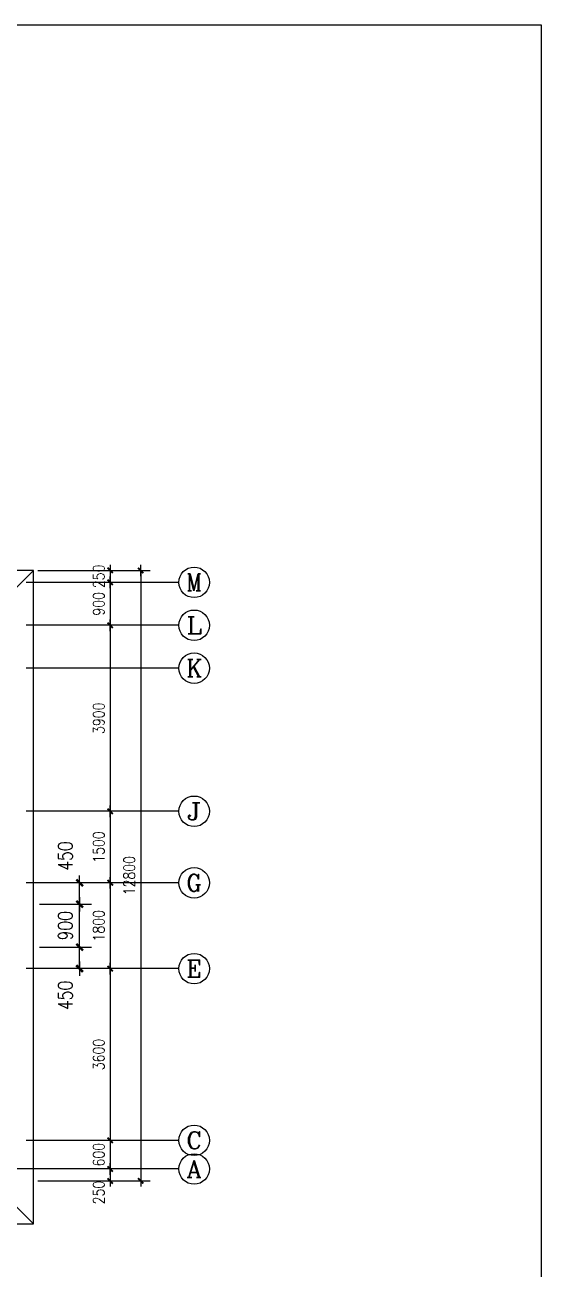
# Model space of a CAD drawing. Header units: millimetres. Extents: x -961 to 83139, y -328 to 41672.
# Drawn here: x 72315 to 83139, y 15583 to 41672 of the extents above; entities that cross this region are included whole.
import ezdxf
from ezdxf.enums import TextEntityAlignment as Align

# ---------------------------------------------------------------- set-up
doc = ezdxf.new("R2010")
doc.units = ezdxf.units.MM
doc.linetypes.add('CONTINOUS', pattern=[0])
for name, color, linetype in [('AXIS', 3, 'Continuous'), ('AXIS_TEXT', 7, 'Continuous'), ('GROUND', 2, 'Continuous'), ('PUB_DIM', 3, 'Continuous'), ('屋顶', 2, 'Continuous'), ('看线', 130, 'CONTINOUS')]:
    doc.layers.add(name, color=color, linetype=linetype)
doc.styles.add('COMPLEX', font='COMPLEX')
doc.styles.add('DIM_FONT', font='SIMPLEX.shx', dxfattribs={"width": 0.8})
doc.dimstyles.new('AXIS80', dxfattribs={"dimscale": 0.8, "dimtxt": 300, "dimasz": 1, "dimexe": 250, "dimexo": 300, "dimgap": 150, "dimtad": 1, "dimdec": 0, "dimzin": 0, "dimdsep": 46, "dimtxsty": 'DIM_FONT', "dimblk": '_DIMX', "dimcen": 0.09, "dimse1": 1, "dimse2": 1, "dimclrt": 7, "dimadec": 0, "dimazin": 0, "dimtfac": 1, "dimtdec": 0, "dimtix": 1, "dimtmove": 2, "dimatfit": 3, "dimldrblk": '_DIMX', "dimfxl": 1, "dimtolj": 1, "dimtzin": 0, "dimarcsym": 0})
doc.dimstyles.new('DIMA', dxfattribs={"dimtxt": 300, "dimasz": 1, "dimexe": 250, "dimexo": 300, "dimgap": 150, "dimtad": 1, "dimdec": 0, "dimzin": 0, "dimdsep": 46, "dimtxsty": 'DIM_FONT', "dimblk": '_DIMX', "dimcen": 0.09, "dimse1": 1, "dimclrt": 7, "dimadec": 0, "dimazin": 0, "dimtfac": 1, "dimtdec": 0, "dimtix": 1, "dimtmove": 2, "dimatfit": 3, "dimldrblk": '_DIMX', "dimfxl": 1, "dimtolj": 1, "dimtzin": 0, "dimarcsym": 0})
doc.dimstyles.new('DIMA80', dxfattribs={"dimscale": 0.8, "dimtxt": 300, "dimasz": 1, "dimexe": 250, "dimexo": 300, "dimgap": 150, "dimtad": 1, "dimdec": 0, "dimzin": 0, "dimdsep": 46, "dimtxsty": 'DIM_FONT', "dimblk": '_DIMX', "dimcen": 0.09, "dimse1": 1, "dimclrt": 7, "dimadec": 0, "dimazin": 0, "dimtfac": 1, "dimtdec": 0, "dimtix": 1, "dimtmove": 2, "dimatfit": 3, "dimldrblk": '_DIMX', "dimfxl": 1, "dimtolj": 1, "dimtzin": 0, "dimarcsym": 0})
doc.dimstyles.new('DIMB', dxfattribs={"dimtxt": 300, "dimasz": 1, "dimexe": 250, "dimexo": 300, "dimgap": 150, "dimtad": 1, "dimdec": 0, "dimzin": 0, "dimdsep": 46, "dimtxsty": 'DIM_FONT', "dimblk": '_DIMX', "dimcen": 0.09, "dimse2": 1, "dimclrt": 7, "dimadec": 0, "dimazin": 0, "dimtfac": 1, "dimtdec": 0, "dimtix": 1, "dimtmove": 2, "dimatfit": 3, "dimldrblk": '_DIMX', "dimfxl": 1, "dimtolj": 1, "dimtzin": 0, "dimarcsym": 0})
doc.dimstyles.new('DIMB80', dxfattribs={"dimscale": 0.8, "dimtxt": 300, "dimasz": 1, "dimexe": 250, "dimexo": 300, "dimgap": 150, "dimtad": 1, "dimdec": 0, "dimzin": 0, "dimdsep": 46, "dimtxsty": 'DIM_FONT', "dimblk": '_DIMX', "dimcen": 0.09, "dimse2": 1, "dimclrt": 7, "dimadec": 0, "dimazin": 0, "dimtfac": 1, "dimtdec": 0, "dimtix": 1, "dimtmove": 2, "dimatfit": 3, "dimldrblk": '_DIMX', "dimfxl": 1, "dimtolj": 1, "dimtzin": 0, "dimarcsym": 0})
doc.dimstyles.new('DIMN', dxfattribs={"dimtxt": 300, "dimasz": 1, "dimexe": 250, "dimexo": 300, "dimgap": 150, "dimtad": 1, "dimdec": 0, "dimzin": 0, "dimdsep": 46, "dimtxsty": 'DIM_FONT', "dimblk": '_DIMX', "dimblk1": '_DIMX', "dimblk2": '_DIMX', "dimsah": 1, "dimcen": 0.09, "dimclrt": 7, "dimadec": 0, "dimazin": 0, "dimtfac": 1, "dimtdec": 0, "dimtix": 1, "dimtmove": 2, "dimatfit": 3, "dimldrblk": '_DIMX', "dimfxl": 1, "dimtolj": 1, "dimtzin": 0, "dimarcsym": 0})
doc.dimstyles.new('DIMN80', dxfattribs={"dimscale": 0.8, "dimtxt": 300, "dimasz": 1, "dimexe": 250, "dimexo": 300, "dimgap": 150, "dimtad": 1, "dimdec": 0, "dimzin": 0, "dimdsep": 46, "dimtxsty": 'DIM_FONT', "dimblk": '_DIMX', "dimcen": 0.09, "dimclrt": 7, "dimadec": 0, "dimazin": 0, "dimtfac": 1, "dimtdec": 0, "dimtix": 1, "dimtmove": 2, "dimatfit": 3, "dimldrblk": '_DIMX', "dimfxl": 1, "dimtolj": 1, "dimtzin": 0, "dimarcsym": 0})

# ---------------------------------------------------------------- blocks, each defined once
blk = doc.blocks.new('_DIMX')
blk.add_line((-150, 0), (150, 0))
at = {"const_width": 50}
blk.add_lwpolyline([(-70, -70), (70, 70)], dxfattribs=at)
blk = doc.blocks.new('*D448')
at = {"layer": 'AXIS', "color": 0, "lineweight": -2}
blk.add_line((74103, 21882), (74103, 18284), dxfattribs=at)
at = {"layer": 'Defpoints', "color": 0}
for p in [(72343, 21883), (72343, 18283), (74103, 18283)]:
    blk.add_point(p, dxfattribs=at)
at = {"layer": 'AXIS', "color": 0, "lineweight": -2, "xscale": 0.8, "yscale": 0.8, "zscale": 0.8}
for p, rotation in [((74103, 21883), 90), ((74103, 18283), 270)]:
    blk.add_blockref('_DIMX', p, dxfattribs=dict(at, rotation=rotation))
at = {"layer": 'AXIS', "color": 7, "insert": (73863, 20083), "char_height": 240, "attachment_point": 5, "rotation": 90, "style": 'DIM_FONT'}
blk.add_mtext('\\A1;3600', dxfattribs=at)
blk = doc.blocks.new('*D449')
at = {"layer": 'AXIS', "color": 0, "lineweight": -2}
for p, q in [((72583, 30233), (74943, 30233)), ((74743, 30232), (74743, 17434)), ((72583, 17433), (74943, 17433))]:
    blk.add_line(p, q, dxfattribs=at)
at = {"layer": 'Defpoints', "color": 0}
for p in [(72343, 30233), (72343, 17433), (74743, 17433)]:
    blk.add_point(p, dxfattribs=at)
at = {"layer": 'AXIS', "color": 0, "lineweight": -2, "xscale": 0.8, "yscale": 0.8, "zscale": 0.8}
for p, rotation in [((74743, 30233), 90), ((74743, 17433), 270)]:
    blk.add_blockref('_DIMX', p, dxfattribs=dict(at, rotation=rotation))
at = {"layer": 'AXIS', "color": 7, "insert": (74503, 23833), "char_height": 240, "attachment_point": 5, "rotation": 90, "style": 'DIM_FONT'}
blk.add_mtext('\\A1;12800', dxfattribs=at)
blk = doc.blocks.new('*D521')
at = {"layer": 'AXIS', "color": 0, "lineweight": -2}
for p, q in [((74103, 18284), (74103, 18285)), ((74103, 18283), (74103, 17683)), ((74103, 17682), (74103, 17682))]:
    blk.add_line(p, q, dxfattribs=at)
at = {"layer": 'Defpoints', "color": 0}
for p in [(72343, 18283), (72343, 17683), (74103, 17683)]:
    blk.add_point(p, dxfattribs=at)
at = {"layer": 'AXIS', "color": 0, "lineweight": -2, "xscale": 0.8, "yscale": 0.8, "zscale": 0.8}
for p, rotation in [((74103, 18283), 270), ((74103, 17683), 90)]:
    blk.add_blockref('_DIMX', p, dxfattribs=dict(at, rotation=rotation))
at = {"layer": 'AXIS', "color": 7, "insert": (73863, 17983), "char_height": 240, "attachment_point": 5, "rotation": 90, "style": 'DIM_FONT'}
blk.add_mtext('\\A1;600', dxfattribs=at)
blk = doc.blocks.new('*D522')
at = {"layer": 'AXIS', "color": 0, "lineweight": -2}
for p, q in [((74103, 17682), (74103, 17434)), ((72583, 17433), (74303, 17433))]:
    blk.add_line(p, q, dxfattribs=at)
at = {"layer": 'Defpoints', "color": 0}
for p in [(72343, 17683), (72343, 17433), (74103, 17433)]:
    blk.add_point(p, dxfattribs=at)
at = {"layer": 'AXIS', "color": 0, "lineweight": -2, "xscale": 0.8, "yscale": 0.8, "zscale": 0.8}
for p, rotation in [((74103, 17683), 90), ((74103, 17433), 270)]:
    blk.add_blockref('_DIMX', p, dxfattribs=dict(at, rotation=rotation))
at = {"layer": 'AXIS', "color": 7, "insert": (73863, 17188), "char_height": 240, "attachment_point": 5, "rotation": 90, "style": 'DIM_FONT'}
blk.add_mtext('\\A1;250', dxfattribs=at)
blk = doc.blocks.new('_AXISO')
blk.add_circle((0, 0), 0.5)
at = {"layer": 'AXIS_TEXT', "style": 'COMPLEX', "width": 1.041667}
blk.add_attdef('A', text='', height=0.56, dxfattribs=at).set_placement((-0.25, -0.28), (0.25, -0.28), align=Align.FIT)
blk = doc.blocks.new('*D620')
at = {"layer": 'AXIS', "color": 0, "lineweight": -2}
blk.add_line((74103, 29082), (74103, 25184), dxfattribs=at)
at = {"layer": 'Defpoints', "color": 0}
for p in [(72343, 29083), (72343, 25183), (74103, 25183)]:
    blk.add_point(p, dxfattribs=at)
at = {"layer": 'AXIS', "color": 0, "lineweight": -2, "xscale": 0.8, "yscale": 0.8, "zscale": 0.8}
for p, rotation in [((74103, 29083), 90), ((74103, 25183), 270)]:
    blk.add_blockref('_DIMX', p, dxfattribs=dict(at, rotation=rotation))
at = {"layer": 'AXIS', "color": 7, "insert": (73863, 27133), "char_height": 240, "attachment_point": 5, "rotation": 90, "style": 'DIM_FONT'}
blk.add_mtext('\\A1;3900', dxfattribs=at)
blk = doc.blocks.new('*D621')
at = {"layer": 'Defpoints', "color": 0}
for p in [(72321, 23233), (73463, 23233), (72321, 22333)]:
    blk.add_point(p, dxfattribs=at)
at = {"layer": 'PUB_DIM', "color": 0, "lineweight": -2}
for p, q in [((72621, 23233), (73713, 23233)), ((73463, 23234), (73463, 23235)), ((73463, 22333), (73463, 23233)), ((72621, 22333), (73713, 22333)), ((73463, 22332), (73463, 22331))]:
    blk.add_line(p, q, dxfattribs=at)
for p, rotation in [((73463, 23233), 270), ((73463, 22333), 90)]:
    blk.add_blockref('_DIMX', p, dxfattribs=dict(at, rotation=rotation))
at = {"layer": 'PUB_DIM', "color": 7, "insert": (73163, 22783), "char_height": 300, "attachment_point": 5, "rotation": 90, "style": 'DIM_FONT'}
blk.add_mtext('\\A1;900', dxfattribs=at)
blk = doc.blocks.new('*D623')
at = {"layer": 'AXIS', "color": 0, "lineweight": -2}
blk.add_line((74103, 25182), (74103, 23684), dxfattribs=at)
at = {"layer": 'Defpoints', "color": 0}
for p in [(72343, 25183), (72343, 23683), (74103, 23683)]:
    blk.add_point(p, dxfattribs=at)
at = {"layer": 'AXIS', "color": 0, "lineweight": -2, "xscale": 0.8, "yscale": 0.8, "zscale": 0.8}
for p, rotation in [((74103, 25183), 90), ((74103, 23683), 270)]:
    blk.add_blockref('_DIMX', p, dxfattribs=dict(at, rotation=rotation))
at = {"layer": 'AXIS', "color": 7, "insert": (73863, 24433), "char_height": 240, "attachment_point": 5, "rotation": 90, "style": 'DIM_FONT'}
blk.add_mtext('\\A1;1500', dxfattribs=at)
blk = doc.blocks.new('*D624')
at = {"layer": 'AXIS', "color": 0, "lineweight": -2}
blk.add_line((74103, 23682), (74103, 21884), dxfattribs=at)
at = {"layer": 'Defpoints', "color": 0}
for p in [(72343, 23683), (72343, 21883), (74103, 21883)]:
    blk.add_point(p, dxfattribs=at)
at = {"layer": 'AXIS', "color": 0, "lineweight": -2, "xscale": 0.8, "yscale": 0.8, "zscale": 0.8}
for p, rotation in [((74103, 23683), 90), ((74103, 21883), 270)]:
    blk.add_blockref('_DIMX', p, dxfattribs=dict(at, rotation=rotation))
at = {"layer": 'AXIS', "color": 7, "insert": (73863, 22783), "char_height": 240, "attachment_point": 5, "rotation": 90, "style": 'DIM_FONT'}
blk.add_mtext('\\A1;1800', dxfattribs=at)
blk = doc.blocks.new('*D625')
at = {"layer": 'AXIS', "color": 0, "lineweight": -2}
for p, q in [((72583, 30233), (74303, 30233)), ((74103, 30234), (74103, 30235)), ((74103, 30233), (74103, 29983)), ((74103, 29982), (74103, 29982))]:
    blk.add_line(p, q, dxfattribs=at)
at = {"layer": 'Defpoints', "color": 0}
for p in [(72343, 30233), (72343, 29983), (74103, 29983)]:
    blk.add_point(p, dxfattribs=at)
at = {"layer": 'AXIS', "color": 0, "lineweight": -2, "xscale": 0.8, "yscale": 0.8, "zscale": 0.8}
for p, rotation in [((74103, 30233), 270), ((74103, 29983), 90)]:
    blk.add_blockref('_DIMX', p, dxfattribs=dict(at, rotation=rotation))
at = {"layer": 'AXIS', "color": 7, "insert": (73863, 30108), "char_height": 240, "attachment_point": 5, "rotation": 90, "style": 'DIM_FONT'}
blk.add_mtext('\\A1;250', dxfattribs=at)
blk = doc.blocks.new('*D626')
at = {"layer": 'AXIS', "color": 0, "lineweight": -2}
blk.add_line((74103, 29982), (74103, 29084), dxfattribs=at)
at = {"layer": 'Defpoints', "color": 0}
for p in [(72343, 29983), (72343, 29083), (74103, 29083)]:
    blk.add_point(p, dxfattribs=at)
at = {"layer": 'AXIS', "color": 0, "lineweight": -2, "xscale": 0.8, "yscale": 0.8, "zscale": 0.8}
for p, rotation in [((74103, 29983), 90), ((74103, 29083), 270)]:
    blk.add_blockref('_DIMX', p, dxfattribs=dict(at, rotation=rotation))
at = {"layer": 'AXIS', "color": 7, "insert": (73863, 29533), "char_height": 240, "attachment_point": 5, "rotation": 90, "style": 'DIM_FONT'}
blk.add_mtext('\\A1;900', dxfattribs=at)

msp = doc.modelspace()

# ---------------------------------------------------------------- linework, layer by layer
at = {"layer": 'AXIS'}
for p, q in [((75542.6, 29983.2), (72342.6, 29983.2)), ((75542.6, 29083.2), (72342.6, 29083.2)), ((75542.6, 28183.2), (72342.6, 28183.2)), ((75542.6, 25183.2), (72342.6, 25183.2)), ((75542.6, 23683.2), (72342.6, 23683.2)), ((75542.6, 21883.2), (72342.6, 21883.2)), ((75542.6, 18283.2), (72342.6, 18283.2)), ((75542.6, 17683.2), (72342.6, 17683.2))]:
    msp.add_line(p, q, dxfattribs=at)
at = {"layer": 'GROUND'}
for p, q in [((72492.7, 30233.2), (66792.7, 30233.2)), ((71592.7, 29333.2), (72492.7, 30233.2)), ((72492.7, 16533.2), (72492.7, 30233.2)), ((71592.7, 17433.2), (72492.7, 16533.2)), ((67262.7, 16533.2), (72492.7, 16533.2))]:
    msp.add_line(p, q, dxfattribs=at)
at = {"layer": '屋顶'}
msp.add_line((72748.1, 17683.2), (69163.5, 17683.2), dxfattribs=at)
at = {"layer": '看线'}
msp.add_lwpolyline([(-961.5, 41672.3), (83138.5, 41672.3), (83138.5, -327.7), (-961.5, -327.7)], close=True, dxfattribs=at)

# ---------------------------------------------------------------- block references
at = {"layer": 'AXIS'}
ref = msp.add_blockref('_AXISO', (75862.6, 29983.2), dxfattribs=dict(at, xscale=640, yscale=640, zscale=640))
ref.add_attrib('A', 'M', dxfattribs={"layer": 'AXIS_TEXT', "height": 358.4, "style": 'COMPLEX', "width": 0.892857}).set_placement((75702.6, 29804), (76022.6, 29804), align=Align.FIT)
ref = msp.add_blockref('_AXISO', (75862.6, 29083.2), dxfattribs=dict(at, xscale=640, yscale=640, zscale=640))
ref.add_attrib('A', 'L', dxfattribs={"layer": 'AXIS_TEXT', "height": 358.4, "style": 'COMPLEX', "width": 1.25}).set_placement((75702.6, 28904), (76022.6, 28904), align=Align.FIT)
ref = msp.add_blockref('_AXISO', (75862.6, 28183.2), dxfattribs=dict(at, xscale=640, yscale=640, zscale=640))
ref.add_attrib('A', 'K', dxfattribs={"layer": 'AXIS_TEXT', "height": 358.4, "style": 'COMPLEX', "width": 0.986842}).set_placement((75702.6, 28004), (76022.6, 28004), align=Align.FIT)
ref = msp.add_blockref('_AXISO', (75862.6, 25183.2), dxfattribs=dict(at, xscale=640, yscale=640, zscale=640))
ref.add_attrib('A', 'J', dxfattribs={"layer": 'AXIS_TEXT', "height": 358.4, "style": 'COMPLEX', "width": 1.704545}).set_placement((75702.6, 25004), (76022.6, 25004), align=Align.FIT)
at = {"layer": 'AXIS', "xscale": 640, "yscale": 640, "zscale": 640}
for p, values in [((75862.6, 23683.2), {'A': 'G'}), ((75862.6, 17683.2), {'A': 'A'})]:
    msp.add_blockref('_AXISO', p, dxfattribs=at).add_auto_attribs(values)
at = {"layer": 'AXIS'}
ref = msp.add_blockref('_AXISO', (75862.6, 21883.2), dxfattribs=dict(at, xscale=640, yscale=640, zscale=640))
ref.add_attrib('A', 'E', dxfattribs={"layer": 'AXIS_TEXT', "height": 358.4, "style": 'COMPLEX', "width": 1.171875}).set_placement((75702.6, 21704), (76022.6, 21704), align=Align.FIT)
ref = msp.add_blockref('_AXISO', (75862.6, 18283.2), dxfattribs=dict(at, xscale=640, yscale=640, zscale=640))
ref.add_attrib('A', 'C', dxfattribs={"layer": 'AXIS_TEXT', "height": 358.4, "style": 'COMPLEX', "width": 1.25}).set_placement((75702.6, 18104), (76022.6, 18104), align=Align.FIT)

# ---------------------------------------------------------------- dimensions: what is measured, and where the dimension line sits
for p1, p2, distance, dimstyle, picture, middle in [((72342.6, 30233.2), (72342.6, 29983.2), 1760, 'DIMB80', '*D625', (73862.6, 30108.2)), ((72342.6, 30233.2), (72342.6, 17433.2), 2400, 'DIMN80', '*D449', (74502.6, 23833.2)), ((72342.6, 29983.2), (72342.6, 29083.2), 1760, 'AXIS80', '*D626', (73862.6, 29533.2))]:
    dim = msp.add_aligned_dim(p1=p1, p2=p2, distance=distance, dimstyle=dimstyle, dxfattribs=at)
    dim.commit()
    dim.dimension.update_dxf_attribs({"geometry": picture, "text_midpoint": middle})
for base, p1, p2, picture, middle in [((74102.6, 25183.2), (72342.6, 29083.2), (72342.6, 25183.2), '*D620', (73862.6, 27133.2)), ((74102.6, 23683.2), (72342.6, 25183.2), (72342.6, 23683.2), '*D623', (73862.6, 24433.2)), ((74102.6, 21883.2), (72342.6, 23683.2), (72342.6, 21883.2), '*D624', (73862.6, 22783.2)), ((74102.6, 18283.2), (72342.6, 21883.2), (72342.6, 18283.2), '*D448', (73862.6, 20083.2)), ((74102.6, 17683.2), (72342.6, 18283.2), (72342.6, 17683.2), '*D521', (73862.6, 17983.2))]:
    dim = msp.add_linear_dim(base=base, p1=p1, p2=p2, angle=270, dimstyle='AXIS80', dxfattribs=at)
    dim.commit()
    dim.dimension.update_dxf_attribs({"geometry": picture, "text_midpoint": middle})
dim = msp.add_linear_dim(base=(74102.6, 17433.2), p1=(72342.6, 17683.2), p2=(72342.6, 17433.2), angle=270, dimstyle='DIMA80', dxfattribs=at)
dim.commit()
dim.dimension.update_dxf_attribs({"geometry": '*D522', "text_midpoint": (73862.6, 17187.7), "dimtype": 160})
at = {"layer": 'PUB_DIM'}
for base, p1, p2, location, dimstyle in [((73463.2, 23683.2), (72321, 23233.2), (72321, 23683.2), (73163.2, 24243.8), 'DIMB'), ((73463.2, 22333.2), (72321, 21883.2), (72321, 22333.2), (73163.2, 21322.6), 'DIMA')]:
    msp.add_linear_dim(base=base, p1=p1, p2=p2, angle=90, location=location, dimstyle=dimstyle, dxfattribs=at).render()
dim = msp.add_aligned_dim(p1=(72321, 22333.2), p2=(72321, 23233.2), distance=-1142.2, dimstyle='DIMN', dxfattribs=at)
dim.commit()
dim.dimension.update_dxf_attribs({"geometry": '*D621', "text_midpoint": (73163.2, 22783.2)})

doc.saveas('drawing.dxf')
